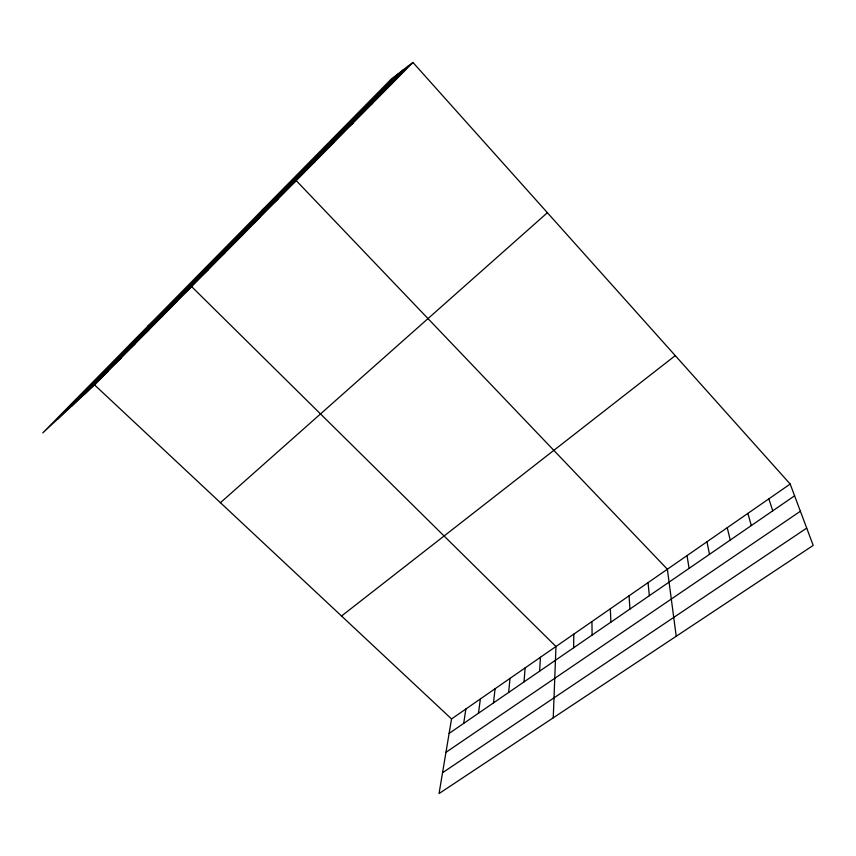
<?xml version="1.0" encoding="UTF-8"?>
<svg xmlns="http://www.w3.org/2000/svg" width="856" height="856" viewBox="0 0 856 856"><rect width="100%" height="100%" fill="white"/><g stroke="black" fill="none" stroke-linecap="round" stroke-linejoin="round"><path stroke-width="1.28" d="M573.627 647.778L573.809 634.135M553.254 717.82L555.972 646.505L191.616 286.61L147.681 326.371M539.622 671.158L540.446 657.28M524.022 681.89L525.124 667.905M508.635 692.472L510.016 678.391M493.452 702.915L495.1 688.727M478.472 713.219L480.387 698.935M463.695 723.384L465.867 709.003M790.184 484.047L451.54 718.944L439.053 793.555L813.2 545.411L790.184 484.047L412.934 62.445L391.342 78.966L42.8 432.869L94.556 384.911L412.934 62.445M57.352 419.387L397.494 74.258M71.551 406.236L403.433 69.711M84.605 394.135L408.847 65.58M111.729 366.657L121.274 357.851M98.066 380.492L107.824 371.483M125.597 352.608L134.927 344.026M139.667 338.345L148.784 329.988M153.962 323.857L162.843 315.746M168.471 309.155L177.128 301.291M200.176 277.023L208.297 269.715M217.445 259.529L225.267 252.52M235.026 241.713L242.537 235.026M220.431 502.697L547.391 212.705M252.927 223.566L260.117 217.221M271.17 205.087L278.018 199.095M262.086 210.212L296.24 180.637L667.37 569.24L676.219 636.265M308.663 167.102L314.805 161.848M327.934 147.564L333.701 142.695M347.579 127.651L352.95 123.2M367.609 107.364L372.574 103.33M388.025 86.67L392.562 83.086M341.533 616.01L675.266 355.615M449.122 733.41L794.593 495.795M445.955 752.306L800.392 511.257M442.541 772.733L806.705 528.099M94.556 384.911L451.54 718.944M768.848 498.845L772.765 510.807M747.866 513.397L751.311 525.563M727.236 527.703L730.232 540.061M706.949 541.784L709.496 554.324M686.994 555.619L689.112 568.341M648.046 582.636L649.351 595.69M629.042 595.819L629.963 609.033M610.339 608.798L610.874 622.152M591.935 621.563L592.106 635.066"/></g></svg>
